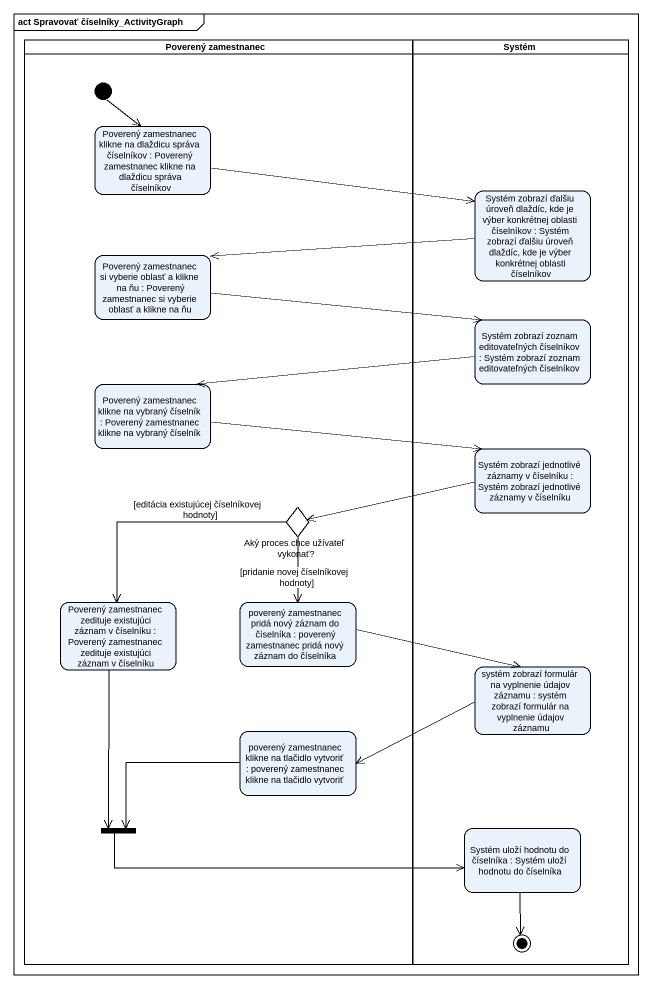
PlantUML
@startuml
mainframe act Spravovať číselníky_ActivityGraph
hide empty description
state "Poverený zamestnanec" as Poverený_zamestnanec <<partition>> {
  state "Poverený zamestnanec klikne na dlaždicu správa číselníkov : Poverený zamestnanec klikne na dlaždicu správa číselníkov" as Poverený_zamestnanec_klikne
  state "Poverený zamestnanec si vyberie oblasť a klikne na ňu : Poverený zamestnanec si vyberie oblasť a klikne na ňu" as Poverený_zamestnanec_si
  state "Poverený zamestnanec klikne na vybraný číselník : Poverený zamestnanec klikne na vybraný číselník" as Poverený_zamestnanec_klikne_2
  state "Aký proces chce užívateľ vykonať?" as Aký_proces_chce_užívateľ <<choice>>
  state "Poverený zamestnanec zedituje existujúci záznam v číselníku : Poverený zamestnanec zedituje existujúci záznam v číselníku" as Poverený_zamestnanec_2
  state "poverený zamestnanec pridá nový záznam do číselníka : poverený zamestnanec pridá nový záznam do číselníka" as poverený_zamestnanec_pridá
  state "poverený zamestnanec klikne na tlačidlo vytvoriť : poverený zamestnanec klikne na tlačidlo vytvoriť" as poverený_zamestnanec_klikne
  state fork1 <<join>>
  [*] --> Poverený_zamestnanec_klikne
}
state Systém <<partition>> {
  state "Systém zobrazí ďalšiu úroveň dlaždíc, kde je výber konkrétnej oblasti číselníkov : Systém zobrazí ďalšiu úroveň dlaždíc, kde je výber konkrétnej oblasti číselníkov" as Systém_zobrazí_ďalšiu
  state "Systém zobrazí zoznam editovateľných číselníkov : Systém zobrazí zoznam editovateľných číselníkov" as Systém_zobrazí_zoznam
  state "Systém zobrazí jednotlivé záznamy v číselníku : Systém zobrazí jednotlivé záznamy v číselníku" as Systém_zobrazí_jednotlivé
  state "systém zobrazí formulár na vyplnenie údajov záznamu : systém zobrazí formulár na vyplnenie údajov záznamu" as systém_zobrazí_formulár_na
  state "Systém uloží hodnotu do číselníka : Systém uloží hodnotu do číselníka" as Systém_uloží_hodnotu_do
  Systém_uloží_hodnotu_do --> [*]
}
Poverený_zamestnanec_klikne -right-> Systém_zobrazí_ďalšiu
Systém_zobrazí_ďalšiu -left-> Poverený_zamestnanec_si
Poverený_zamestnanec_si -right-> Systém_zobrazí_zoznam
Systém_zobrazí_zoznam -left-> Poverený_zamestnanec_klikne_2
Poverený_zamestnanec_klikne_2 -right-> Systém_zobrazí_jednotlivé
Systém_zobrazí_jednotlivé -left-> Aký_proces_chce_užívateľ
Aký_proces_chce_užívateľ --> Poverený_zamestnanec_2 : [editácia existujúcej číselníkovej hodnoty]
Aký_proces_chce_užívateľ --> poverený_zamestnanec_pridá : [pridanie novej číselníkovej hodnoty]
Poverený_zamestnanec_2 --> fork1
poverený_zamestnanec_pridá -right-> systém_zobrazí_formulár_na
systém_zobrazí_formulár_na -left-> poverený_zamestnanec_klikne
poverený_zamestnanec_klikne -left-> fork1
fork1 -right-> Systém_uloží_hodnotu_do
@enduml
